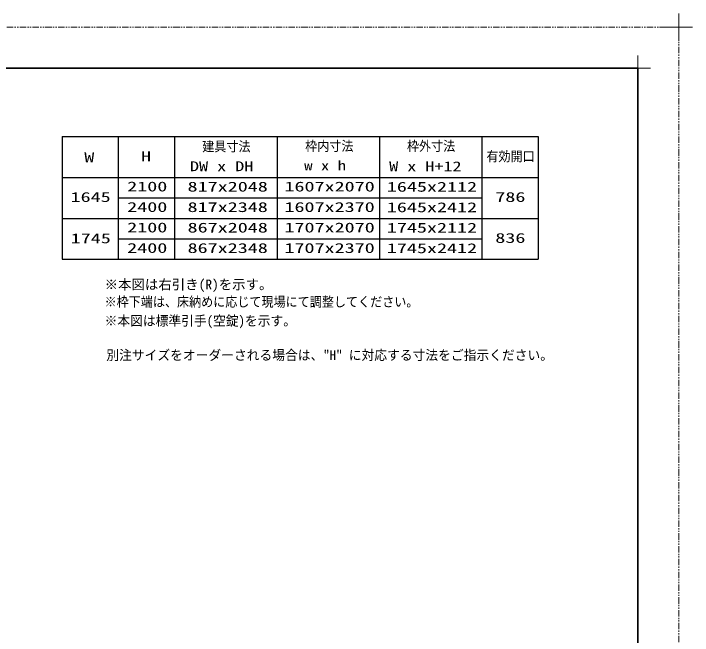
# Model space of a CAD drawing. Units: millimetres, scale not verified. Extents: x -1306 to 1306, y -607 to 607.
# Drawn here: x -263 to 400, y 0 to 607 of the extents above; entities that cross this region are included whole.
import ezdxf
from ezdxf.enums import TextEntityAlignment as Align

# ---------------------------------------------------------------- set-up
doc = ezdxf.new("R2010")
doc.units = ezdxf.units.MM
doc.header["$LTSCALE"] = 5
doc.linetypes.add('USER1', pattern=[2.5, 1.25, -0.25, 0.25, -0.25, 0.25, -0.25])
for name, color, linetype, lineweight in [('0-1_線(黄)', 2, 'Continuous', 15), ('0-3_陰線', 4, 'USER1', 9), ('0-D_線(白)', 7, 'Continuous', 30), ('1-4_DEFPOINTS', 7, 'Continuous', 5), ('1-7_図面枠', 7, 'Continuous', 35), ('1-8_一般', 7, 'Continuous', 5)]:
    doc.layers.add(name, color=color, linetype=linetype, lineweight=lineweight)
doc.styles.add('ＭＳ ゴシック', font='')
doc.styles.get('ＭＳ ゴシック').set_extended_font_data('MS Gothic')

# ---------------------------------------------------------------- blocks, each defined once
blk = doc.blocks.new('グループ-13-1')
at = {"layer": '1-8_一般'}
for p, q in [((62041.6, -14029.5), (62041.6, -13365.5)), ((61709.6, -13697.5), (62373.6, -13697.5))]:
    blk.add_line(p, q, dxfattribs=at)

msp = doc.modelspace()

# ---------------------------------------------------------------- linework, layer by layer
at = {"layer": '0-3_陰線'}
for p, q in [((387.036, 594), (-1292.964, 594)), ((387.036, -594), (387.036, 594))]:
    msp.add_line(p, q, dxfattribs=at)
at = {"layer": '0-D_線(白)'}
for p, q in [((-215.409, 487.3), (-215.409, 367.3)), ((-215.409, 487.3), (249.591, 487.3)), ((-160.409, 487.3), (-160.409, 367.3)), ((-105.409, 487.3), (-105.409, 367.3)), ((-5.409, 487.3), (-5.409, 367.3)), ((94.591, 487.3), (94.591, 367.3)), ((194.591, 487.3), (194.591, 367.3)), ((249.591, 487.3), (249.591, 367.3)), ((-215.409, 447.3), (249.591, 447.3)), ((-160.409, 447.3), (-105.409, 447.3)), ((-160.409, 387.3), (-105.409, 387.3)), ((-105.409, 387.3), (194.591, 387.3)), ((-215.409, 367.3), (249.591, 367.3)), ((-160.409, 367.3), (-105.409, 367.3))]:
    msp.add_line(p, q, dxfattribs=at)
for points in [[(-160.409, 427.3), (-105.409, 427.3), (194.591, 427.3)], [(-215.409, 407.3), (-105.409, 407.3), (249.591, 407.3)]]:
    msp.add_lwpolyline(points, dxfattribs=at)
at = {"layer": '1-4_DEFPOINTS'}
for p, q in [((347.036, 541.55), (347.036, 566.45)), ((334.586, 554), (359.486, 554))]:
    msp.add_line(p, q, dxfattribs=at)
at = {"layer": '1-7_図面枠'}
msp.add_lwpolyline([(-1252.964, -554), (347.036, -554), (347.036, 554), (-1252.964, 554)], close=True, dxfattribs=at)

# ---------------------------------------------------------------- block references
at = {"layer": '0-3_陰線', "xscale": 0.04, "yscale": 0.04}
msp.add_blockref('グループ-13-1', (-2094.629, 1141.9), dxfattribs=at)

# ---------------------------------------------------------------- texts
at = {"layer": '0-1_線(黄)', "style": 'ＭＳ ゴシック'}
for s, height, width, p in [('枠内寸法', 9.604, 0.9, (22.117, 470.302)), ('枠外寸法', 9.604, 0.9, (121.509, 470.302)), ('建具寸法', 9.604, 0.9, (-78.41, 469.819)), ('W', 9.604, 1.5, (-193.662, 459.206)), ('H', 9.604, 1.5, (-138.27, 460.187)), ('有効開口', 9.604, 0.9, (199.098, 460.187)), ('DW x DH', 9.621, 1.35, (-90.387, 450.49)), ('w x h', 9.621, 1.25, (21.101, 451.177)), ('W x H+12', 9.621, 1.35, (104.119, 450.423)), ('2100', 9.604, 1.5, (-151.746, 430.708)), ('817x2048', 9.604, 1.5, (-92.769, 430.582)), ('1607x2070', 9.604, 1.5, (1.827, 430.648)), ('1645x2112', 9.604, 1.5, (101.827, 430.436)), ('1645', 9.604, 1.5, (-207.066, 420.421)), ('786', 9.604, 1.5, (207.777, 420.458)), ('2400', 9.604, 1.5, (-151.746, 410.708)), ('817x2348', 9.604, 1.5, (-92.769, 410.582)), ('1607x2370', 9.604, 1.5, (1.827, 410.648)), ('1645x2412', 9.604, 1.5, (101.827, 410.436)), ('2100', 9.604, 1.5, (-151.746, 390.708)), ('867x2048', 9.604, 1.5, (-92.769, 390.582)), ('1707x2070', 9.604, 1.5, (1.827, 390.648)), ('1745x2112', 9.604, 1.5, (101.827, 390.436)), ('1745', 9.604, 1.5, (-206.924, 380.117)), ('836', 9.604, 1.5, (207.777, 380.458)), ('2400', 9.604, 1.5, (-151.746, 370.708)), ('867x2348', 9.604, 1.5, (-92.769, 370.582)), ('1707x2370', 9.604, 1.5, (1.827, 370.648)), ('1745x2412', 9.604, 1.5, (101.827, 370.436)), ('※枠下端は、床納めに応じて現場にて調整してください。', 9.604, 0.9, (-173.831, 318.157)), ('※本図は標準引手(空錠)を示す。', 9.621, 0.95, (-173.831, 299.585)), ('別注サイズをオーダーされる場合は、"H" に対応する寸法をご指示ください。', 9.621, 0.95, (-172.138, 266.052))]:
    msp.add_text(s, height=height, dxfattribs=dict(at, width=width)).set_placement(p, align=Align.BOTTOM_LEFT)
msp.add_text('※本図は右引き(R)を示す。', height=9.621, dxfattribs=at).set_placement((-173.831, 335.005), align=Align.BOTTOM_LEFT)

doc.saveas('drawing.dxf')
